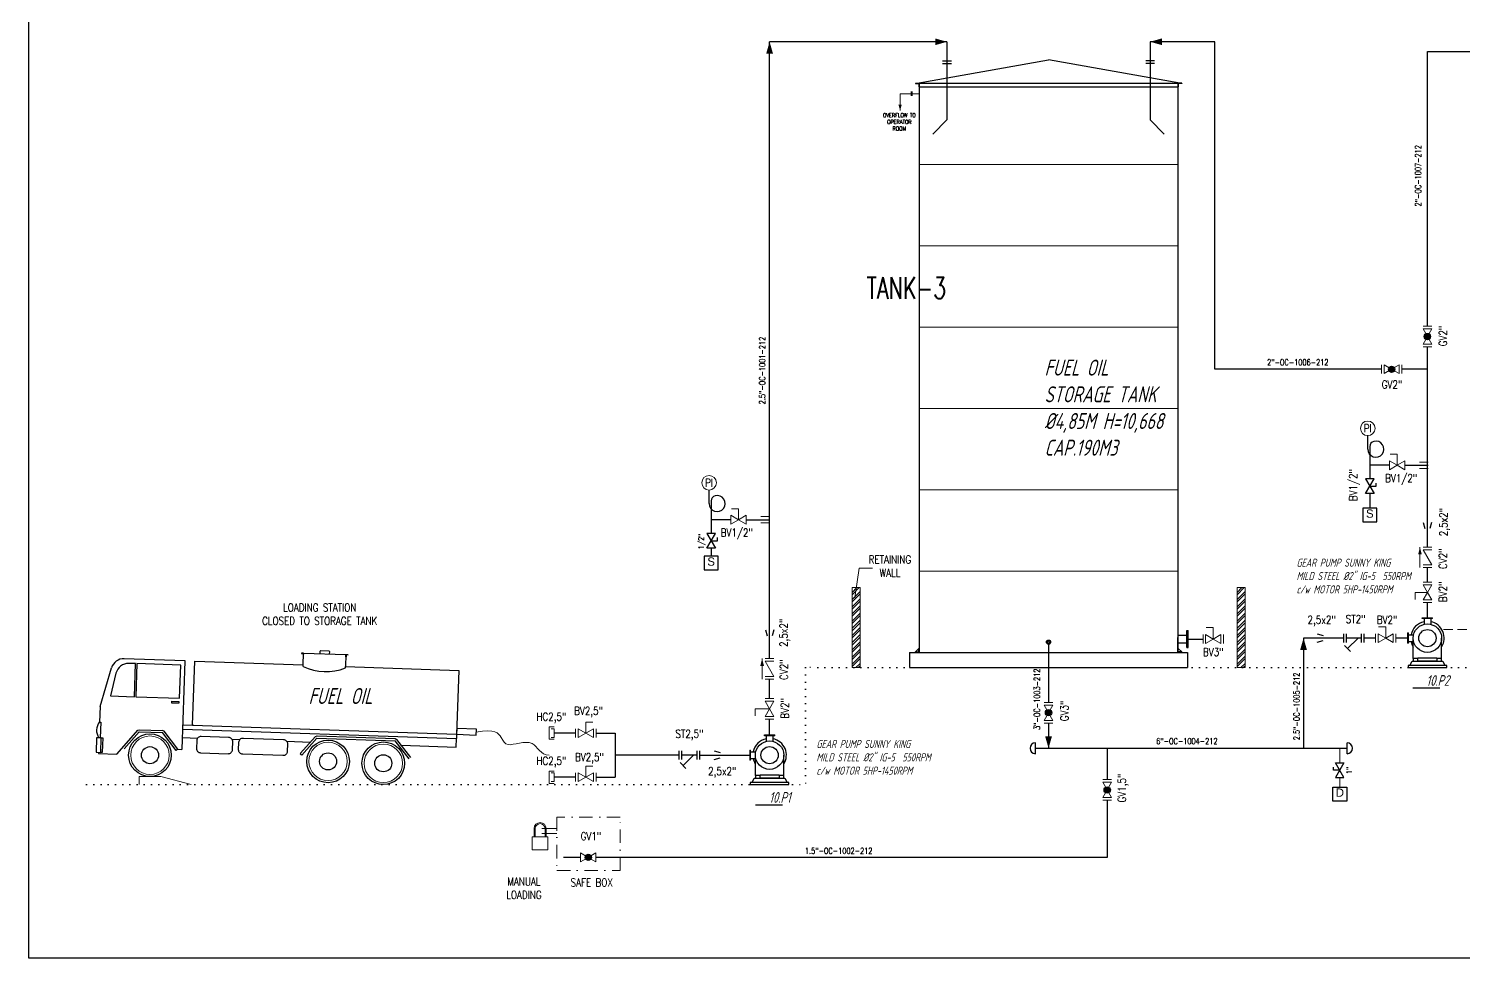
# Model space of a CAD drawing. Extents: x -29512 to 147477, y -5232 to 39709.
# Drawn here: x 141468.2 to 141737.2, y 8972.8 to 9147 of the extents above; entities that cross this region are included whole.
import ezdxf
from ezdxf.enums import TextEntityAlignment as Align

# ---------------------------------------------------------------- set-up
doc = ezdxf.new("R2010")
doc.units = 0
for name, pattern in [('DASHDOT', [25.4, 12.7, -6.35, 0, -6.35]), ('DOTTED', [0.25, 0, -0.25]), ('HIDDEN', [0.375, 0.25, -0.125])]:
    doc.linetypes.add(name, pattern=pattern)
doc.layers.get('0').update_dxf_attribs({"linetype": 'CONTINUOUS'})
for name, color, linetype, lineweight in [('DIMENSI', 20, 'CONTINUOUS', 9), ('FITTING', 7, 'CONTINUOUS', 13), ('TAG', 140, 'CONTINUOUS', 13)]:
    doc.layers.add(name, color=color, linetype=linetype, lineweight=lineweight)
for name, color, linetype in [('DIMENSION', 3, 'CONTINUOUS'), ('HATCH', 4, 'CONTINUOUS'), ('NUVOLA', 6, 'CONTINUOUS'), ('P-707D', 7, 'CONTINUOUS'), ('RED', 1, 'CONTINUOUS'), ('S', 7, 'CONTINUOUS')]:
    doc.layers.add(name, color=color, linetype=linetype)
doc.styles.add('A3', font='arial.ttf', dxfattribs={"height": 0.3})
doc.styles.add('Romans100', font='romans.shx', dxfattribs={"width": 0.8, "height": 200})
doc.styles.add('S', font='ITALIC', dxfattribs={"height": 6})
doc.styles.add('S25', font='SIMPLEX', dxfattribs={"width": 0.8, "height": 0.25})
doc.styles.add('S3S', font='SIMPLEX', dxfattribs={"width": 0.7, "height": 0.3})
doc.styles.add('STYLE4', font='isocp.shx', dxfattribs={"width": 0.8, "oblique": 15, "height": 2})

# ---------------------------------------------------------------- blocks, each defined once
blk = doc.blocks.new('PRESA', base_point=(1.75, 0.1))
for p, q in [((1.5, 0.1), (1.5, 0.6)), ((1.5, 0.6), (2, 0.6)), ((2, 0.6), (2, 0.1)), ((2, 0.1), (1.5, 0.1))]:
    blk.add_line(p, q)
at = {"style": 'S', "width": 1.2}
blk.add_attdef('1', text='', height=0.3, dxfattribs=at).set_placement((1.75, 0.2), align=Align.CENTER)
blk = doc.blocks.new('FRECC2', base_point=(19.5, 44))
at = {"layer": 'RED'}
blk.add_solid([(19.5, 44), (19.85, 44.1), (19.85, 43.9)], dxfattribs=at)
blk = doc.blocks.new('EwI189')
at = {"layer": 'HATCH', "color": 252}
for p, q in [((-27.91, 12.18), (-33.59, 12.37)), ((-28.16, 3.9), (-27.87, 12.13)), ((-27.18, 6.19), (-26.97, 12.14)), ((-26.97, 12.14), (-16.81, 11.79)), ((-15.22, 12.83), (-15.21, 13.09)), ((-15.17, 13.13), (-14.39, 13.1)), ((-14.35, 13.06), (-14.36, 12.8)), ((-35.85, 7.9), (-34.78, 11.52)), ((-16.81, 11.64), (-16.81, 11.79)), ((-12.85, 11.5), (-12.84, 11.65)), ((-12.84, 11.65), (-2.23, 11.28)), ((-2.23, 11.28), (-2.44, 5.29)), ((-35.85, 7.9), (-35.91, 6.43)), ((-35.91, 6.43), (-35.79, 6.43)), ((-35.79, 6.43), (-35.84, 4.96)), ((-34.26, 3.45), (-32.32, 5.66)), ((-33.58, 3.93), (-32.17, 5.52)), ((-32.32, 5.66), (-32.16, 5.72)), ((-32.17, 5.52), (-30.01, 5.45)), ((-32.16, 5.72), (-30.01, 5.65)), ((-29.85, 5.57), (-30.01, 5.65)), ((-28.72, 3.76), (-30.01, 5.45)), ((-28.56, 3.88), (-29.85, 5.57)), ((-28.1, 5.78), (-2.45, 4.89)), ((-28.08, 6.18), (-2.44, 5.29)), ((-35.75, 4.96), (-35.6, 4.95)), ((-35.6, 4.95), (-35.64, 3.58)), ((-28.12, 4.98), (-26.7, 4.93)), ((-23.49, 4.82), (-22.74, 4.8)), ((-18.36, 4.64), (-16.12, 4.56)), ((-17.08, 3.48), (-15.67, 5.08)), ((-16.93, 3.34), (-15.52, 4.94)), ((-15.67, 5.08), (-15.51, 5.14)), ((-15.52, 4.94), (-8.18, 4.69)), ((-15.51, 5.14), (-8.18, 4.89)), ((-8.18, 4.89), (-8.02, 4.81)), ((-6.89, 2.99), (-8.18, 4.69)), ((-6.73, 3.12), (-8.02, 4.81)), ((-7.61, 4.27), (-2.48, 4.09)), ((-2.48, 4.09), (-2.45, 4.89)), ((-2.44, 5.29), (-2.45, 4.89)), ((-36, 3.6), (-36.01, 3.5)), ((-36.01, 3.5), (-34.29, 3.44)), ((-35.64, 3.58), (-35.79, 3.59)), ((-28.56, 3.88), (-28.72, 3.76)), ((-28.56, 3.88), (-28.2, 3.87)), ((-17.09, 3.47), (-16.93, 3.35))]:
    blk.add_line(p, q, dxfattribs=at)
for points in [[(-16.79, 12.87), (-16.8, 12.69), (-16.78, 12.69), (-16.77, 12.88), (-16.97, 12.89), (-16.97, 12.87)], [(-12.78, 12.73), (-12.79, 12.55), (-12.81, 12.55), (-12.8, 12.75), (-12.6, 12.74), (-12.6, 12.72)], [(-28.29, 11.78), (-32.4, 11.93), (-32.51, 8.8), (-28.4, 8.66)], [(-29.12, 8.39), (-28.46, 8.37), (-28.47, 8.2), (-29.13, 8.22)], [(-2.44, 5.29), (-0.59, 5.22), (-0.57, 5.78), (-2.42, 5.84)], [(-36.22, 3.6), (-35.79, 3.59), (-35.75, 4.96), (-36.17, 4.97)]]:
    blk.add_lwpolyline(points, close=True, dxfattribs=at)
blk.add_lwpolyline([(-16.81, 11.79), (-16.77, 12.88), (-12.8, 12.75), (-12.84, 11.65)], dxfattribs=at)
for points in [[(-32.52, 11.91), (-33.15, 11.93, 0.356686), (-34.36, 11.01), (-34.87, 8.88), (-32.63, 8.81)], [(-23.8, 4.99), (-26.38, 5.08, 0.414214), (-26.79, 4.7), (-26.82, 3.97, 0.414214), (-26.43, 3.56), (-23.85, 3.47, 0.414214), (-23.44, 3.85), (-23.41, 4.58, 0.414214)], [(-22.42, 4.94), (-18.67, 4.81, -0.414214), (-18.29, 4.4), (-18.31, 3.67, -0.414214), (-18.72, 3.29), (-22.47, 3.42, -0.414214), (-22.86, 3.83), (-22.83, 4.56, -0.414214)]]:
    blk.add_lwpolyline(points, format="xyb", close=True, dxfattribs=at)
for centre, radius in [((-31.17, 3.33), 2), ((-31.17, 3.33), 0.799), ((-14.48, 2.75), 2), ((-9.3, 2.57), 2), ((-14.48, 2.75), 0.799), ((-9.3, 2.57), 0.799)]:
    blk.add_circle(centre, radius, dxfattribs=at)
at = {"layer": 'HATCH', "color": 252, "lineweight": 9}
for centre in [(-31.17, 3.33), (-14.48, 2.75), (-9.3, 2.57)]:
    blk.add_circle(centre, 1.8, dxfattribs=at)
at = {"layer": 'HATCH', "color": 252}
for centre, radius, start, end in [((-33.63, 11.17), 1.2, 88, 163.441), ((-27.91, 12.14), 0.04, 358, 88), ((-15.17, 13.09), 0.04, 88, 178), ((-14.39, 13.06), 0.04, 358, 88), ((-14.67, 16.2), 5.04, 244.8098, 291.1902), ((-34.95, 5.67), 1.23, 141.2209, 214.7791), ((-27.14, 6.19), 0.04, 178, 268), ((-34.29, 3.48), 0.04, 268, 318.5595), ((-28.2, 3.91), 0.04, 268, 358)]:
    blk.add_arc(centre, radius, start, end, dxfattribs=at)

msp = doc.modelspace()

# ---------------------------------------------------------------- hatches: boundary and pattern name
h = msp.add_hatch(color=256)
edge = h.paths.add_edge_path()
edge.add_arc((141730.437, 9089.3334), 0.5901, 0, 360)
h = msp.add_hatch(color=256)
edge = h.paths.add_edge_path()
edge.add_arc((141723.7325, 9083.205), 0.5901, 0, 360)
h = msp.add_hatch(color=256)
edge = h.paths.add_edge_path()
edge.add_arc((141659.4122, 9018.8405), 0.5901, 0, 360)
h = msp.add_hatch(color=256)
edge = h.paths.add_edge_path()
edge.add_arc((141670.4082, 9004.3817), 0.5901, 0, 360)
h = msp.add_hatch(color=256)
edge = h.paths.add_edge_path()
edge.add_arc((141573.118, 8991.7454), 0.5901, 0, 360)
at = {"layer": 'FITTING', "linetype": 'ByBlock', "lineweight": 9, "ltscale": 0.5}
h = msp.add_hatch(dxfattribs=at)
h.set_pattern_fill('ANSI32', color=252, scale=0.1, style=0)
h.set_pattern_definition([(45, (-1951.5524, -53.8294), (-0.673519209, 0.673519209), []), (45, (-1951.1034, -53.8294), (-0.673519209, 0.673519209), [])])
h.paths.add_polyline_path([(141622.5659, 9027.3001), (141622.5659, 9042.3001), (141624.0659, 9042.3001), (141624.0659, 9027.3001)])
h = msp.add_hatch(dxfattribs=at)
h.set_pattern_fill('ANSI32', color=252, scale=0.1, style=0)
h.set_pattern_definition([(45, (-1879.3598, -53.8294), (-0.673519209, 0.673519209), []), (45, (-1878.9108, -53.8294), (-0.673519209, 0.673519209), [])])
h.paths.add_polyline_path([(141694.7584, 9027.3001), (141694.7584, 9042.3001), (141696.2584, 9042.3001), (141696.2584, 9027.3001)])

# ---------------------------------------------------------------- linework, layer by layer
at = {"color": 7}
for p, q in [((141639.5411, 9141.011), (141641.1897, 9141.011)), ((141639.5411, 9140.5163), (141641.1897, 9140.5163)), ((141679.2832, 9141.011), (141677.6346, 9141.011)), ((141679.2832, 9140.5163), (141677.6346, 9140.5163)), ((141714.7436, 9032.0008), (141714.7436, 9033.6494)), ((141716.0165, 9030.3234), (141714.9062, 9031.4336)), ((141715.2382, 9032.0008), (141715.2382, 9033.6494)), ((141718.0937, 9032.8251), (141715.2382, 9032.8251)), ((141717.424, 9032.8251), (141715.4613, 9030.8785)), ((141718.0937, 9032.0008), (141718.0937, 9033.6494)), ((141718.5883, 9032.0008), (141718.5883, 9033.6494)), ((141590.1683, 9010.0669), (141590.1683, 9011.7155)), ((141590.6629, 9010.0669), (141590.6629, 9011.7155)), ((141593.5183, 9010.8912), (141590.6629, 9010.8912)), ((141592.8487, 9010.8912), (141590.886, 9008.9447)), ((141593.5183, 9010.0669), (141593.5183, 9011.7155)), ((141594.013, 9010.0669), (141594.013, 9011.7155)), ((141591.4411, 9008.3895), (141590.3309, 9009.4998))]:
    msp.add_line(p, q, dxfattribs=at)
at = {"color": 4, "lineweight": 20}
for p, q in [((141633.6258, 9134.8322), (141631.5824, 9134.8322)), ((141631.5824, 9134.8322), (141631.5824, 9131.7015)), ((141635.1622, 9134.8322), (141633.8732, 9134.8322))]:
    msp.add_line(p, q, dxfattribs=at)
at = {"color": 7, "lineweight": 20}
for p, q in [((141723.4391, 9067.2802), (141724.77, 9067.2802)), ((141724.77, 9065.2103), (141724.77, 9067.2802)), ((141599.9601, 9057.0804), (141601.2911, 9057.0804)), ((141601.2911, 9055.0106), (141601.2911, 9057.0804)), ((141730.437, 9041.3981), (141728.1682, 9041.3981)), ((141728.1682, 9040.0672), (141728.1682, 9041.3981)), ((141688.9605, 9034.7933), (141690.2914, 9034.7933)), ((141690.2914, 9032.6577), (141690.2914, 9034.7933)), ((141721.2813, 9034.9606), (141722.6122, 9034.9606)), ((141722.6122, 9032.8251), (141722.6122, 9034.9606)), ((141607.1153, 9019.5788), (141604.3845, 9019.5788)), ((141604.3845, 9018.2479), (141604.3845, 9019.5788)), ((141574.0084, 9017.0996), (141572.6775, 9017.0996)), ((141572.6775, 9015.0298), (141572.6775, 9017.0996)), ((141572.6775, 9006.7527), (141572.6775, 9008.8225)), ((141574.0084, 9008.8225), (141572.6775, 9008.8225))]:
    msp.add_line(p, q, dxfattribs=at)
for p, q in [((141720.4315, 9062.6507), (141718.8579, 9062.6507)), ((141718.8579, 9062.6507), (141720.4315, 9059.8968)), ((141718.8579, 9059.8968), (141720.4315, 9062.6507)), ((141719.6447, 9061.2738), (141720.8249, 9061.2738)), ((141720.8249, 9061.2738), (141720.8249, 9061.8639)), ((141720.4315, 9059.8968), (141718.8579, 9059.8968)), ((141596.9525, 9052.451), (141595.3789, 9052.451)), ((141595.3789, 9052.451), (141596.9525, 9049.6971)), ((141595.3789, 9049.6971), (141596.9525, 9052.451)), ((141596.1657, 9051.074), (141597.3459, 9051.074)), ((141597.3459, 9051.074), (141597.3459, 9051.6641)), ((141596.9525, 9049.6971), (141595.3789, 9049.6971)), ((141712.8311, 9008.0697), (141712.8311, 9008.6598)), ((141714.0113, 9008.0697), (141712.8311, 9008.0697)), ((141713.2245, 9009.4466), (141714.7981, 9009.4466)), ((141714.7981, 9009.4466), (141713.2245, 9006.6928)), ((141714.7981, 9006.6928), (141713.2245, 9009.4466)), ((141713.2245, 9006.6928), (141714.7981, 9006.6928))]:
    msp.add_line(p, q)
at = {"color": 30, "lineweight": 20}
for p, q in [((141730.437, 9049.8905), (141730.437, 9049.8973)), ((141607.1153, 9028.9767), (141607.1153, 9028.9835))]:
    msp.add_line(p, q, dxfattribs=at)
for centre, radius in [((141730.437, 9089.3334), 0.5901), ((141723.7325, 9083.205), 0.5901), ((141659.4122, 9032.0743), 0.3934), ((141659.4122, 9032.0743), 0.1969), ((141659.4122, 9018.8405), 0.5901), ((141670.4082, 9004.3817), 0.5901), ((141573.118, 8991.7454), 0.5901)]:
    msp.add_circle(centre, radius)
at = {"color": 7, "lineweight": 20}
for centre in [(141719.2628, 9072.1347), (141595.7838, 9061.935)]:
    msp.add_circle(centre, 1.3668, dxfattribs=at)
at = {"color": 4, "lineweight": 20}
msp.add_solid([(141631.5824, 9131.7015), (141631.8972, 9132.803), (141631.2677, 9132.803)], dxfattribs=at)
at = {"layer": 'DIMENSI', "color": 0, "linetype": 'ByBlock', "lineweight": 9}
for points in [[(141729.4713, 9036.6162), (141731.4027, 9036.6162)], [(141726.7227, 9031.8594), (141726.7227, 9033.7908)], [(141726.8692, 9031.8594), (141726.8692, 9033.7908)], [(141729.4713, 9036.4697), (141731.4027, 9036.4697)], [(141606.1496, 9014.6824), (141608.081, 9014.6824)], [(141606.1496, 9014.5358), (141608.081, 9014.5358)], [(141603.401, 9009.9255), (141603.401, 9011.8569)], [(141603.5476, 9009.9255), (141603.5476, 9011.8569)]]:
    msp.add_lwpolyline(points, close=True, dxfattribs=at)
at = {"layer": 'DIMENSION', "color": 3, "lineweight": 25}
for p, q in [((141634.805, 9136.8373), (141659.4122, 9141.1762)), ((141684.0193, 9136.8373), (141659.4122, 9141.1762)), ((141635.1622, 9136.8373), (141635.1622, 9030.1573)), ((141635.1622, 9136.8373), (141683.6622, 9136.8373)), ((141683.6622, 9136.8373), (141683.6622, 9030.1573))]:
    msp.add_line(p, q, dxfattribs=at)
at = {"layer": 'DIMENSION', "color": 0, "lineweight": 25}
for p, q in [((141634.4479, 9136.8373), (141635.1622, 9136.8373)), ((141634.4479, 9136.8373), (141634.4479, 9136.7659)), ((141634.4479, 9136.7659), (141635.0907, 9136.7659)), ((141635.0907, 9136.7659), (141635.0907, 9136.123)), ((141635.0907, 9136.123), (141635.1622, 9136.123)), ((141635.1622, 9136.8373), (141635.1622, 9136.123)), ((141635.1622, 9136.123), (141683.6622, 9136.123)), ((141683.6622, 9136.8373), (141683.6622, 9136.123)), ((141684.3764, 9136.8373), (141683.6622, 9136.8373)), ((141683.7336, 9136.123), (141683.6622, 9136.123)), ((141684.3764, 9136.7659), (141683.7336, 9136.7659)), ((141683.7336, 9136.7659), (141683.7336, 9136.123)), ((141684.3764, 9136.8373), (141684.3764, 9136.7659)), ((141634.4479, 9030.2287), (141635.0907, 9030.8716)), ((141634.4479, 9030.2287), (141635.0907, 9030.2287)), ((141634.4479, 9030.1573), (141634.4479, 9030.2287)), ((141634.4479, 9030.1573), (141635.1622, 9030.1573)), ((141635.0907, 9030.2287), (141635.0907, 9030.8716)), ((141635.0907, 9030.8716), (141635.1622, 9030.8716)), ((141635.1622, 9030.1573), (141635.1622, 9030.8716)), ((141683.6622, 9030.1573), (141683.6622, 9030.8716)), ((141683.7336, 9030.8716), (141683.6622, 9030.8716)), ((141683.7336, 9030.8716), (141683.6622, 9030.8716)), ((141684.3764, 9030.1573), (141683.6622, 9030.1573)), ((141683.7336, 9030.2287), (141683.7336, 9030.8716)), ((141683.7336, 9030.8716), (141684.3764, 9030.2287)), ((141684.3764, 9030.2287), (141683.7336, 9030.2287)), ((141684.3764, 9030.1573), (141684.3764, 9030.2287))]:
    msp.add_line(p, q, dxfattribs=at)
at = {"layer": 'DIMENSION', "color": 8, "lineweight": 0}
for p, q in [((141635.1622, 9121.5973), (141683.6622, 9121.5973)), ((141635.1622, 9106.3573), (141683.6622, 9106.3573)), ((141635.1622, 9106.3573), (141683.6622, 9106.3573)), ((141635.1622, 9091.1173), (141683.6622, 9091.1173)), ((141635.1622, 9075.8773), (141683.6622, 9075.8773)), ((141635.1622, 9060.6373), (141683.6622, 9060.6373)), ((141635.1622, 9045.3973), (141683.6622, 9045.3973))]:
    msp.add_line(p, q, dxfattribs=at)
at = {"layer": 'DIMENSION', "color": 0, "linetype": 'ByBlock', "ltscale": 0.5}
for p, q in [((141719.6447, 9065.2103), (141719.6447, 9062.6507)), ((141719.6447, 9059.8968), (141719.6447, 9057.1679)), ((141596.1657, 9055.0106), (141596.1657, 9052.451)), ((141596.1657, 9049.6971), (141596.1657, 9048.1756)), ((141731.4027, 9036.4697), (141731.4027, 9036.6162)), ((141608.081, 9014.5358), (141608.081, 9014.6824)), ((141656.9548, 9011.1719), (141656.9548, 9013.2095)), ((141715.3651, 9011.1719), (141715.3651, 9013.2095))]:
    msp.add_line(p, q, dxfattribs=at)
at = {"layer": 'DIMENSION', "color": 7, "lineweight": 25}
for p, q in [((141685.3274, 9034.2314), (141685.5938, 9034.2314)), ((141685.3274, 9031.0841), (141685.3274, 9034.2314)), ((141685.5938, 9031.0841), (141685.5938, 9034.2314)), ((141683.6622, 9030.7839), (141683.6622, 9032.9179)), ((141685.3274, 9031.0841), (141685.5938, 9031.0841))]:
    msp.add_line(p, q, dxfattribs=at)
at = {"layer": 'DIMENSION', "color": 4, "linetype": 'HIDDEN', "lineweight": 13, "ltscale": 7}
msp.add_line((141733.4744, 9034.4484), (141738.1472, 9034.4484), dxfattribs=at)
at = {"layer": 'DIMENSION', "color": 7, "linetype": 'ByBlock', "lineweight": 25, "ltscale": 5}
for p, q in [((141683.6622, 9033.3988), (141685.3274, 9033.3988)), ((141683.6622, 9031.9167), (141685.3274, 9031.9167))]:
    msp.add_line(p, q, dxfattribs=at)
at = {"layer": 'DIMENSION', "color": 32, "lineweight": 25}
msp.add_line((141683.6622, 9030.5537), (141683.6622, 9031.9037), dxfattribs=at)
at = {"layer": 'DIMENSION', "color": 7}
for p, q in [((141633.3407, 9030.1573), (141685.4836, 9030.1573)), ((141633.3407, 9030.1573), (141633.3407, 9027.3001)), ((141685.4836, 9030.1573), (141685.4836, 9027.3001)), ((141633.3407, 9027.3001), (141685.4836, 9027.3001))]:
    msp.add_line(p, q, dxfattribs=at)
at = {"layer": 'DIMENSION', "color": 1}
for p, q in [((141727.6997, 9023.491), (141732.7589, 9023.491)), ((141604.4992, 9001.5816), (141609.5583, 9001.5816))]:
    msp.add_line(p, q, dxfattribs=at)
at = {"layer": 'DIMENSION', "color": 0, "linetype": 'ByBlock', "lineweight": 15, "ltscale": 0.5}
for p, q in [((141714.0113, 9012.1907), (141714.0113, 9009.4466)), ((141714.0113, 9006.6928), (141714.0113, 9004.8779))]:
    msp.add_line(p, q, dxfattribs=at)
at = {"layer": 'DIMENSION', "color": 6, "linetype": 'ByBlock', "ltscale": 0.5}
msp.add_lwpolyline([(141888.2217, 8972.828), (141468.2217, 8972.828), (141468.2217, 9269.828), (141888.2217, 9269.828)], close=True, dxfattribs=at)
at = {"layer": 'DIMENSION', "color": 0, "linetype": 'ByBlock', "ltscale": 0.5}
for points in [[(141729.4713, 9036.4697), (141729.4713, 9036.6162)], [(141726.7227, 9033.7908), (141726.8692, 9033.7908)], [(141729.8016, 9036.4697), (141729.8016, 9035.4134)], [(141731.0723, 9036.4697), (141731.0723, 9035.4134)], [(141726.8692, 9031.8594), (141726.7227, 9031.8594)], [(141726.8692, 9033.4605), (141727.8486, 9033.4605)], [(141726.8692, 9032.1897), (141727.8486, 9032.1897)], [(141727.7718, 9029.0304), (141727.7718, 9032.8251)], [(141733.1021, 9029.0304), (141733.1021, 9032.8251)], [(141727.143, 9027.7203), (141727.5659, 9028.5204), (141733.308, 9028.5204), (141733.7309, 9027.7203)], [(141728.6619, 9029.0304), (141727.7718, 9029.0304), (141727.7718, 9028.5204), (141733.1021, 9028.5204), (141733.1021, 9029.0304), (141732.212, 9029.0304)], [(141606.1496, 9014.5358), (141606.1496, 9014.6824)], [(141606.4799, 9014.5358), (141606.4799, 9013.4795)], [(141607.7507, 9014.5358), (141607.7507, 9013.4795)], [(141603.401, 9011.8569), (141603.5476, 9011.8569)], [(141603.5476, 9009.9255), (141603.401, 9009.9255)], [(141603.5476, 9011.5266), (141604.527, 9011.5266)], [(141603.5476, 9010.2558), (141604.527, 9010.2558)], [(141604.4502, 9007.0965), (141604.4502, 9010.8912)], [(141609.7805, 9007.0965), (141609.7805, 9010.8912)], [(141605.3403, 9007.0965), (141604.4502, 9007.0965), (141604.4502, 9006.5866), (141609.7805, 9006.5866), (141609.7805, 9007.0965), (141608.8903, 9007.0965)], [(141603.8213, 9005.7864), (141604.2443, 9006.5866), (141609.9863, 9006.5866), (141610.4093, 9005.7864)]]:
    msp.add_lwpolyline(points, dxfattribs=at)
for points in [[(141729.8016, 9035.9031, 0.29941233), (141727.3589, 9033.4605)], [(141733.1021, 9031.1593, 0.52247313), (141731.0723, 9035.9031)], [(141727.3589, 9032.1897, 0.08899884), (141727.7718, 9031.1593)], [(141606.4799, 9013.9693, 0.29941233), (141604.0373, 9011.5266)], [(141609.7805, 9009.2254, 0.52247313), (141607.7507, 9013.9693)], [(141604.0373, 9010.2558, 0.08899884), (141604.4502, 9009.2254)]]:
    msp.add_lwpolyline(points, format="xyb", dxfattribs=at)
for points in [[(141728.6619, 9029.1534), (141732.212, 9029.1534), (141732.212, 9028.5204), (141728.6619, 9028.5204)], [(141726.8013, 9027.3001), (141734.0727, 9027.3001), (141734.0727, 9027.7203), (141726.8013, 9027.7203)], [(141605.3403, 9007.2195), (141608.8903, 9007.2195), (141608.8903, 9006.5866), (141605.3403, 9006.5866)], [(141603.4796, 9005.3663), (141610.751, 9005.3663), (141610.751, 9005.7864), (141603.4796, 9005.7864)]]:
    msp.add_lwpolyline(points, close=True, dxfattribs=at)
for centre, radius in [((141730.437, 9032.8251), 2.6652), ((141730.437, 9032.8251), 1.613), ((141607.1153, 9010.8912), 2.6652), ((141607.1153, 9010.8912), 1.613)]:
    msp.add_circle(centre, radius, dxfattribs=at)
for centre, start, end in [((141656.9548, 9012.1907), 90, 270), ((141715.3651, 9012.1907), 270, 90)]:
    msp.add_arc(centre, 1.0188, start, end, dxfattribs=at)
at = {"layer": 'FITTING', "lineweight": 20}
for p, q in [((141633.6258, 9135.2444), (141633.6258, 9134.4201)), ((141633.8732, 9135.2444), (141633.8732, 9134.4201)), ((141729.6127, 9091.2558), (141731.2613, 9091.2558)), ((141729.6127, 9087.4111), (141731.2613, 9087.4111)), ((141721.8101, 9084.0293), (141721.8101, 9082.3807)), ((141725.6548, 9084.0293), (141725.6548, 9082.3807)), ((141730.5943, 9065.8025), (141728.9457, 9065.8025)), ((141730.5943, 9064.6181), (141728.9457, 9064.6181)), ((141607.1153, 9055.6028), (141605.4667, 9055.6028)), ((141607.1153, 9054.4184), (141605.4667, 9054.4184)), ((141729.0374, 9049.8901), (141729.0374, 9046.0458)), ((141731.2613, 9049.8905), (141729.6127, 9049.8905)), ((141731.2613, 9046.0458), (141729.6127, 9046.0458)), ((141731.2613, 9046.0458), (141729.6127, 9046.0458)), ((141729.6127, 9043.3204), (141731.2613, 9043.3204)), ((141729.6127, 9039.4757), (141731.2613, 9039.4757)), ((141688.369, 9033.482), (141688.369, 9031.8334)), ((141692.2137, 9033.482), (141692.2137, 9031.8334)), ((141720.6899, 9033.6494), (141720.6899, 9032.0008)), ((141724.5346, 9033.6494), (141724.5346, 9032.0008)), ((141605.7158, 9028.9763), (141605.7158, 9025.1319)), ((141607.9396, 9028.9767), (141606.291, 9028.9767)), ((141607.9396, 9025.1319), (141606.291, 9025.1319)), ((141607.9396, 9025.1319), (141606.291, 9025.1319)), ((141606.291, 9021.5012), (141607.9396, 9021.5012)), ((141658.5879, 9020.7628), (141660.2364, 9020.7628)), ((141606.291, 9017.6565), (141607.9396, 9017.6565)), ((141566.7256, 9014.2055), (141566.7256, 9015.8541)), ((141570.7552, 9014.2055), (141570.7552, 9015.8541)), ((141574.5999, 9014.2055), (141574.5999, 9015.8541)), ((141658.5879, 9016.9181), (141660.2364, 9016.9181)), ((141566.7256, 9005.9284), (141566.7256, 9007.577)), ((141570.7552, 9005.9284), (141570.7552, 9007.577)), ((141574.5999, 9005.9284), (141574.5999, 9007.577)), ((141669.5839, 9006.3041), (141671.2325, 9006.3041)), ((141669.5839, 9002.4594), (141671.2325, 9002.4594))]:
    msp.add_line(p, q, dxfattribs=at)
at = {"layer": 'FITTING', "linetype": 'ByBlock', "ltscale": 0.5}
for p, q in [((141565.8082, 9016.1922), (141565.8082, 9013.8674)), ((141566.7256, 9016.1922), (141565.8082, 9016.1922)), ((141566.7256, 9015.8541), (141566.1713, 9015.8541)), ((141566.7256, 9013.8674), (141565.8082, 9013.8674)), ((141566.7256, 9014.2055), (141566.1713, 9014.2055)), ((141566.7256, 9007.9151), (141565.8082, 9007.9151)), ((141565.8082, 9007.9151), (141565.8082, 9005.5903)), ((141566.7256, 9007.577), (141566.1713, 9007.577)), ((141492.9765, 9006.8877), (141488.963, 9006.8877)), ((141488.963, 9006.8877), (141488.963, 9005.3663)), ((141492.9765, 9006.8877), (141498.6545, 9005.3663)), ((141566.7256, 9005.5903), (141565.8082, 9005.5903)), ((141566.7256, 9005.9284), (141566.1713, 9005.9284))]:
    msp.add_line(p, q, dxfattribs=at)
at = {"layer": 'FITTING', "color": 2, "linetype": 'ByBlock', "ltscale": 0.5}
for p, q in [((141562.9844, 8997.143), (141562.9844, 8995.5716)), ((141563.1844, 8997.143), (141563.1844, 8995.5716)), ((141567.2244, 8997.1266), (141564.3981, 8997.1266)), ((141567.2244, 8996.1909), (141564.3981, 8996.1909)), ((141565.0158, 8997.143), (141565.0158, 8995.5716)), ((141565.2158, 8997.143), (141565.2158, 8995.5716))]:
    msp.add_line(p, q, dxfattribs=at)
at = {"layer": 'FITTING', "lineweight": 20}
for points in [[(141730.437, 9089.3334), (141729.6127, 9090.7611), (141731.2613, 9090.7611)], [(141730.437, 9089.3334), (141729.6127, 9087.9057), (141731.2613, 9087.9057)], [(141723.7325, 9083.205), (141722.3047, 9084.0293), (141722.3047, 9082.3807)], [(141723.7325, 9083.205), (141725.1602, 9084.0293), (141725.1602, 9082.3807)], [(141724.77, 9065.2103), (141723.3423, 9064.386), (141723.3423, 9066.0346)], [(141724.77, 9065.2103), (141726.1978, 9064.386), (141726.1978, 9066.0346)], [(141601.2911, 9055.0106), (141599.8633, 9054.1863), (141599.8633, 9055.8349)], [(141601.2911, 9055.0106), (141602.7188, 9054.1863), (141602.7188, 9055.8349)], [(141730.437, 9041.3981), (141729.6127, 9042.8258), (141731.2613, 9042.8258)], [(141730.437, 9041.3981), (141729.6127, 9039.9704), (141731.2613, 9039.9704)], [(141690.2914, 9032.6577), (141688.8637, 9033.482), (141688.8637, 9031.8334)], [(141690.2914, 9032.6577), (141691.7191, 9033.482), (141691.7191, 9031.8334)], [(141722.6122, 9032.8251), (141721.1845, 9033.6494), (141721.1845, 9032.0008)], [(141722.6122, 9032.8251), (141724.0399, 9033.6494), (141724.0399, 9032.0008)], [(141607.1153, 9019.5788), (141606.291, 9021.0066), (141607.9396, 9021.0066)], [(141607.1153, 9019.5788), (141606.291, 9018.1511), (141607.9396, 9018.1511)], [(141659.4122, 9018.8405), (141658.5879, 9020.2682), (141660.2364, 9020.2682)], [(141659.4122, 9018.8405), (141658.5879, 9017.4127), (141660.2364, 9017.4127)], [(141572.6775, 9015.0298), (141571.2498, 9014.2055), (141571.2498, 9015.8541)], [(141572.6775, 9015.0298), (141574.1052, 9014.2055), (141574.1052, 9015.8541)], [(141572.6775, 9006.7527), (141571.2498, 9005.9284), (141571.2498, 9007.577)], [(141572.6775, 9006.7527), (141574.1052, 9005.9284), (141574.1052, 9007.577)], [(141670.4082, 9004.3817), (141669.5839, 9005.8094), (141671.2325, 9005.8094)], [(141670.4082, 9004.3817), (141669.5839, 9002.954), (141671.2325, 9002.954)], [(141573.118, 8991.7454), (141571.6903, 8990.9211), (141571.6903, 8992.5697)], [(141573.118, 8991.7454), (141574.5457, 8990.9211), (141574.5457, 8992.5697)]]:
    msp.add_lwpolyline(points, close=True, dxfattribs=at)
for points in [[(141729.6127, 9049.3959), (141731.2613, 9049.3959), (141729.6127, 9049.3959), (141731.2613, 9046.5404), (141729.6127, 9046.5404)], [(141606.291, 9028.482), (141607.9396, 9028.482), (141606.291, 9028.482), (141607.9396, 9025.6266), (141606.291, 9025.6266)]]:
    msp.add_lwpolyline(points, dxfattribs=at)
at = {"layer": 'FITTING', "linetype": 'ByBlock', "ltscale": 0.5}
for points in [[(141622.5659, 9027.3001), (141622.5659, 9042.3001), (141624.0659, 9042.3001), (141624.0659, 9027.3001)], [(141696.2584, 9027.3001), (141696.2584, 9042.3001), (141694.7584, 9042.3001), (141694.7584, 9027.3001)]]:
    msp.add_lwpolyline(points, close=True, dxfattribs=at)
at = {"layer": 'FITTING', "color": 2, "linetype": 'DASHDOT', "lineweight": 15, "ltscale": 0.2}
msp.add_lwpolyline([(141567.2244, 8999.2602), (141567.2244, 8989.2641), (141579.12, 8989.2641), (141579.12, 8999.2602)], close=True, dxfattribs=at)
at = {"layer": 'FITTING', "color": 2, "linetype": 'ByBlock', "ltscale": 0.5}
msp.add_lwpolyline([(141565.5727, 8995.5716), (141565.5727, 8993.1358), (141562.6276, 8993.1358), (141562.6276, 8995.5716)], close=True, dxfattribs=at)
for radius in [1.1157, 0.9157]:
    msp.add_arc((141564.1001, 8997.143), radius, 0, 180, dxfattribs=at)
at = {"layer": 'FITTING', "linetype": 'ByBlock', "ltscale": 0.5}
msp.add_open_spline([(141552.1357, 9015.2236), (141555.6303, 9015.9098), (141557.0502, 9014.0779), (141557.7477, 9012.0889), (141563.0572, 9014.5441), (141564.1445, 9010.8912), (141565.8082, 9010.8912)], degree=3, knots=[13.09520073, 13.09520073, 13.09520073, 13.09520073, 15.10849022, 17.01963812, 20.06058718, 22.55609632, 22.55609632, 22.55609632, 22.55609632], dxfattribs=at)
at = {"layer": 'FITTING', "lineweight": 20}
for points in [[(141729.3747, 9048.544), (141729.0374, 9049.8901), (141728.7012, 9048.5439)], [(141606.053, 9027.6302), (141605.7158, 9028.9763), (141605.3795, 9027.63)]]:
    msp.add_solid(points, dxfattribs=at)
at = {"layer": 'HATCH', "color": 7}
for p, q in [((141719.2628, 9068.2348), (141719.2628, 9070.7679)), ((141719.6447, 9068.7311), (141719.6447, 9065.2103)), ((141723.3423, 9065.2103), (141719.6447, 9065.2103)), ((141726.1978, 9065.2103), (141730.5943, 9065.2103)), ((141595.7838, 9058.0351), (141595.7838, 9060.5682)), ((141596.1657, 9058.5314), (141596.1657, 9055.0106)), ((141599.8633, 9055.0106), (141596.1657, 9055.0106)), ((141602.7188, 9055.0106), (141607.1153, 9055.0106))]:
    msp.add_line(p, q, dxfattribs=at)
at = {"layer": 'HATCH', "color": 7, "linetype": 'DOTTED', "ltscale": 5}
for p, q in [((141764.6325, 9027.3001), (141613.8775, 9027.3001)), ((141613.8775, 9027.3001), (141613.8775, 9005.3663)), ((141479.0888, 9005.3663), (141613.8775, 9005.3663))]:
    msp.add_line(p, q, dxfattribs=at)
at = {"layer": 'HATCH', "color": 7}
for centre, radius, start, end in [((141720.7763, 9068.2348), 1.5135, 180, 104.84939), ((141720.6447, 9068.7311), 1, 104.84939, 180), ((141597.2973, 9058.0351), 1.5135, 180, 104.84939), ((141597.1657, 9058.5314), 1, 104.84939, 180)]:
    msp.add_arc(centre, radius, start, end, dxfattribs=at)
at = {"layer": 'P-707D', "color": 1, "lineweight": 25}
for p, q in [((141640.3654, 9144.5704), (141607.1153, 9144.5704)), ((141607.1153, 9028.9835), (141607.1153, 9144.5704)), ((141640.3654, 9144.5704), (141640.3654, 9129.9156)), ((141690.581, 9144.5704), (141678.4589, 9144.5704)), ((141678.4589, 9144.5704), (141678.4589, 9129.9156)), ((141690.581, 9083.205), (141690.581, 9144.5704)), ((141730.437, 9091.2558), (141730.437, 9142.7662)), ((141730.437, 9142.7662), (141865.3754, 9142.7662)), ((141640.3654, 9129.9156), (141637.7119, 9127.2621)), ((141678.4589, 9129.9156), (141681.1124, 9127.2621)), ((141730.437, 9049.8905), (141730.437, 9087.4111)), ((141721.8101, 9083.205), (141690.581, 9083.205)), ((141730.437, 9083.205), (141725.6548, 9083.205)), ((141730.437, 9043.3204), (141730.437, 9046.0458)), ((141730.437, 9036.6162), (141730.437, 9039.4757)), ((141659.4122, 9031.9243), (141659.4122, 9020.7628)), ((141685.5938, 9032.6577), (141688.369, 9032.6577)), ((141707.2162, 9032.8251), (141707.2162, 9012.1907)), ((141714.7436, 9032.8251), (141707.2162, 9032.8251)), ((141720.6899, 9032.8251), (141718.5883, 9032.8251)), ((141726.7227, 9032.8251), (141724.5346, 9032.8251)), ((141607.1153, 9021.5012), (141607.1153, 9025.1388)), ((141607.1153, 9014.6824), (141607.1153, 9017.6565)), ((141570.7552, 9015.0298), (141566.7256, 9015.0298)), ((141574.5999, 9015.0298), (141578.1365, 9015.0298)), ((141578.1365, 9015.0298), (141578.1365, 9006.7527)), ((141659.4122, 9016.9181), (141659.4122, 9012.1907)), ((141590.1683, 9010.8912), (141578.1365, 9010.8912)), ((141594.013, 9010.8912), (141603.401, 9010.8912)), ((141656.9548, 9012.1907), (141715.3651, 9012.1907)), ((141670.4082, 9012.1907), (141670.4082, 9006.3041)), ((141570.7552, 9006.7527), (141566.7256, 9006.7527)), ((141574.5999, 9006.7527), (141578.1365, 9006.7527)), ((141670.4082, 9002.4594), (141670.4082, 8991.7454)), ((141571.6903, 8991.7454), (141568.4804, 8991.7454)), ((141670.4082, 8991.7454), (141574.5457, 8991.7454))]:
    msp.add_line(p, q, dxfattribs=at)
msp.add_solid([(141607.1153, 9144.5704), (141607.7448, 9142.3674), (141606.4859, 9142.3674)], dxfattribs=at)
at = {"layer": 'S'}
for p, q in [((141729.6501, 9054.4685), (141729.9649, 9053.3669)), ((141731.2238, 9054.4685), (141730.909, 9053.3669)), ((141606.3285, 9034.3769), (141606.6432, 9033.2754)), ((141607.9021, 9034.3769), (141607.5874, 9033.2754)), ((141709.7857, 9033.6119), (141710.8872, 9033.2972)), ((141709.7857, 9032.0383), (141710.8872, 9032.353)), ((141596.7183, 9011.678), (141597.8198, 9011.3633)), ((141596.7183, 9010.1044), (141597.8198, 9010.4191))]:
    msp.add_line(p, q, dxfattribs=at)
at = {"layer": 'TAG', "color": 6, "lineweight": 20}
for p, q in [((141623.1165, 9040.3587), (141623.8772, 9045.9329)), ((141623.8772, 9045.9329), (141626.393, 9045.9329))]:
    msp.add_line(p, q, dxfattribs=at)

# ---------------------------------------------------------------- block references
at = {"yscale": 6.294459770608228, "zscale": 6.294459770611648}
for p, xscale in [((141640.3654, 9144.5704), -6.294459770608228), ((141678.4589, 9144.5704), 6.294459770608228)]:
    msp.add_blockref('FRECC2', p, dxfattribs=dict(at, xscale=xscale))
ref = msp.add_blockref('PRESA', (141719.6447, 9054.5865), dxfattribs=dict(xscale=-5.162921724282863, yscale=5.162921724311057, zscale=5.162921724311135))
ref.add_attrib('1', 'S', dxfattribs={"height": 1.5489, "style": 'A3'}).set_placement((141719.6324, 9055.3919), align=Align.CENTER)
ref = msp.add_blockref('PRESA', (141596.1657, 9045.5941), dxfattribs=dict(xscale=-5.162921724282863, yscale=5.162921724311057, zscale=5.162921724311135))
ref.add_attrib('1', 'S', dxfattribs={"height": 1.5489, "style": 'A3'}).set_placement((141596.1534, 9046.3996), align=Align.CENTER)
at = {"xscale": 6.294459770608228, "yscale": 6.294459770608228, "zscale": 6.294459770611648}
for p, rotation in [((141707.2162, 9032.8251), 270), ((141659.4122, 9012.1907), 90)]:
    msp.add_blockref('FRECC2', p, dxfattribs=dict(at, rotation=rotation))
at = {"lineweight": 15}
ref = msp.add_blockref('PRESA', (141714.0113, 9002.2964), dxfattribs=dict(at, xscale=5.162921723793261, yscale=5.162921723822365, zscale=5.162921723825171))
ref.add_attrib('1', 'D', dxfattribs={"height": 1.5489, "style": 'A3'}).set_placement((141714.0237, 9003.1019), align=Align.CENTER)
at = {"layer": 'FITTING', "linetype": 'ByBlock', "ltscale": 0.5, "xscale": 2, "yscale": 2, "zscale": 2}
msp.add_blockref('EwI189', (141553.3004, 9004.2263), dxfattribs=at)

# ---------------------------------------------------------------- texts
at = {"layer": 'DIMENSION', "color": 6, "char_height": 3, "attachment_point": 1, "style": 'STYLE4'}
for s, insert in [('FUEL OIL\\PSTORAGE TANK\\P%%c4,85M H=10,668\\PCAP.190M3}', (141658.6644, 9085.0115)), ('FUEL OIL}', (141520.6874, 9023.4734))]:
    msp.add_mtext(s, dxfattribs=dict(at, insert=insert))
at = {"layer": 'DIMENSION', "color": 2, "char_height": 1.5, "attachment_point": 1, "style": 'STYLE4'}
for insert in [(141705.9017, 9047.7083), (141615.8987, 9013.7403)]:
    msp.add_mtext('{GEAR PUMP SUNNY KING\\PMILD STEEL %%C2" IG-5  550RPM\\Pc/w MOTOR 5HP-1450RPM\\P}', dxfattribs=dict(at, insert=insert))
at = {"layer": 'DIMENSION', "color": 1, "char_height": 2, "attachment_point": 1, "style": 'STYLE4'}
for s, insert in [('10.P2}', (141730.2278, 9025.8839)), ('10.P1}', (141607.0272, 9003.9745))]:
    msp.add_mtext(s, dxfattribs=dict(at, insert=insert))
at = {"layer": 'NUVOLA', "color": 0, "insert": (141625.2831, 9100.4791), "char_height": 4.0488, "width": 67.176023, "attachment_point": 1, "style": 'S3S'}
msp.add_mtext('TANK-3}', dxfattribs=at)
at = {"layer": 'S', "color": 2, "lineweight": 15, "style": 'S25', "width": 0.8}
for s, rotation, p in [('2"-OC-1007-212', 90, (141729.2451, 9125.2056)), ('2.5"-OC-1001-212', 90, (141606.2949, 9089.2872)), ('2"-OC-1006-212', 360, (141711.8831, 9083.9468)), ('3"-OC-1003-212', 90, (141657.7997, 9027.1111)), ('2.5"-OC-1005-212', 90, (141706.4766, 9026.354)), ('6"-OC-1004-212', 360, (141691.0871, 9012.9452)), ('1.5"-OC-1002-212', 360, (141626.3939, 8992.3928))]:
    msp.add_text(s, height=1.129135, rotation=rotation, dxfattribs=at).set_placement(p, align=Align.RIGHT)
at = {"layer": 'S', "style": 'S25', "width": 0.8}
for s, p in [('1/2"', (141594.77, 9052.4148)), ('1"', (141716.267, 9008.727))]:
    msp.add_text(s, height=1, rotation=90, dxfattribs=at).set_placement(p, align=Align.RIGHT)
at = {"layer": 'TAG', "color": 6, "linetype": 'Continuous', "lineweight": 20, "style": 'Romans100', "width": 0.8}
for s, p in [('GV2"', (141734.1034, 9087.5063)), ('CV2"', (141734.1035, 9045.7591)), ('BV2"', (141734.1035, 9039.5709))]:
    msp.add_text(s, height=1.5, rotation=90, dxfattribs=at).set_placement(p)
at = {"layer": 'TAG', "color": 6, "lineweight": 20, "style": 'Romans100', "width": 0.8}
for p in [(141734.188, 9057.2167), (141610.5012, 9036.4715)]:
    msp.add_text('2,5x2"', height=1.5, rotation=90, dxfattribs=at).set_placement(p, align=Align.RIGHT)
for p in [(141713.2605, 9035.5181), (141600.898, 9007.1458)]:
    msp.add_text('2,5x2"', height=1.5, dxfattribs=at).set_placement(p, align=Align.RIGHT)
at = {"layer": 'TAG', "color": 6, "linetype": 'Continuous', "lineweight": 20, "style": 'Romans100', "width": 0.8}
msp.add_text('BV2"', height=1.5, dxfattribs=at).set_placement((141720.9526, 9035.5078))
at = {"layer": 'TAG', "color": 6, "lineweight": 20, "attachment_point": 5, "style": 'Romans100'}
for s, insert, char_height, width in [('{OVERFLOW TO OPERATOR ROOM\\P}', (141631.4373, 9129.5507), 0.75, 7.302947), ('{GV2"}', (141723.802, 9080.3472), 1.5, 14.605895), ('{PI}', (141719.2453, 9072.1359), 1.5, 14.605895), ('{BV1/2"}', (141725.5129, 9062.5391), 1.5, 14.605895), ('{PI}', (141595.7663, 9061.9362), 1.5, 14.605895), ('{BV1/2"}', (141600.9574, 9052.3393), 1.5, 14.605895), ('{RETAINING\\PWALL}', (141629.6708, 9046.3074), 1.5, 14.605895), ('{LOADING STATION\\PCLOSED TO STORAGE TANK}', (141522.7791, 9037.304), 1.5, 49.410996), ('{ST2"}', (141716.9855, 9036.4022), 1.5, 14.605895), ('{BV3"}', (141690.2933, 9030.2184), 1.5, 14.605895), ('{HC2,5"}', (141566.205, 9017.8761), 1.5, 14.605895), ('{BV2,5"}', (141573.1794, 9018.9789), 1.5, 14.605895), ('{ST2,5"}', (141592.0947, 9014.6643), 1.5, 14.605895), ('{HC2,5"}', (141566.205, 9009.599), 1.5, 14.605895), ('{BV2,5"}', (141573.3473, 9010.2949), 1.5, 14.605895), ('{GV1"}', (141573.6199, 8995.6946), 1.5, 14.605895), ('{MANUAL\\PLOADING \\P}', (141561.0694, 8985.9538), 1.5, 49.410996)]:
    msp.add_mtext(s, dxfattribs=dict(at, insert=insert, char_height=char_height, width=width))
at = {"layer": 'TAG', "color": 6, "lineweight": 20, "char_height": 1.5, "width": 14.605895, "attachment_point": 5, "rotation": 90, "style": 'Romans100'}
for s, insert in [('{BV1/2"}', (141716.7487, 9061.4863)), ('{CV2"}', (141609.8118, 9026.9035)), ('{BV2"}', (141609.9731, 9019.6484)), ('{GV3"}', (141662.3943, 9019.192)), ('{GV1,5"}', (141673.3904, 9004.7332))]:
    msp.add_mtext(s, dxfattribs=dict(at, insert=insert))
at = {"layer": 'TAG', "color": 2, "lineweight": 20, "insert": (141573.7674, 8987.0348), "char_height": 1.5, "width": 49.410996, "attachment_point": 5, "style": 'Romans100'}
msp.add_mtext('{SAFE BOX}', dxfattribs=at)

doc.saveas('drawing.dxf')
